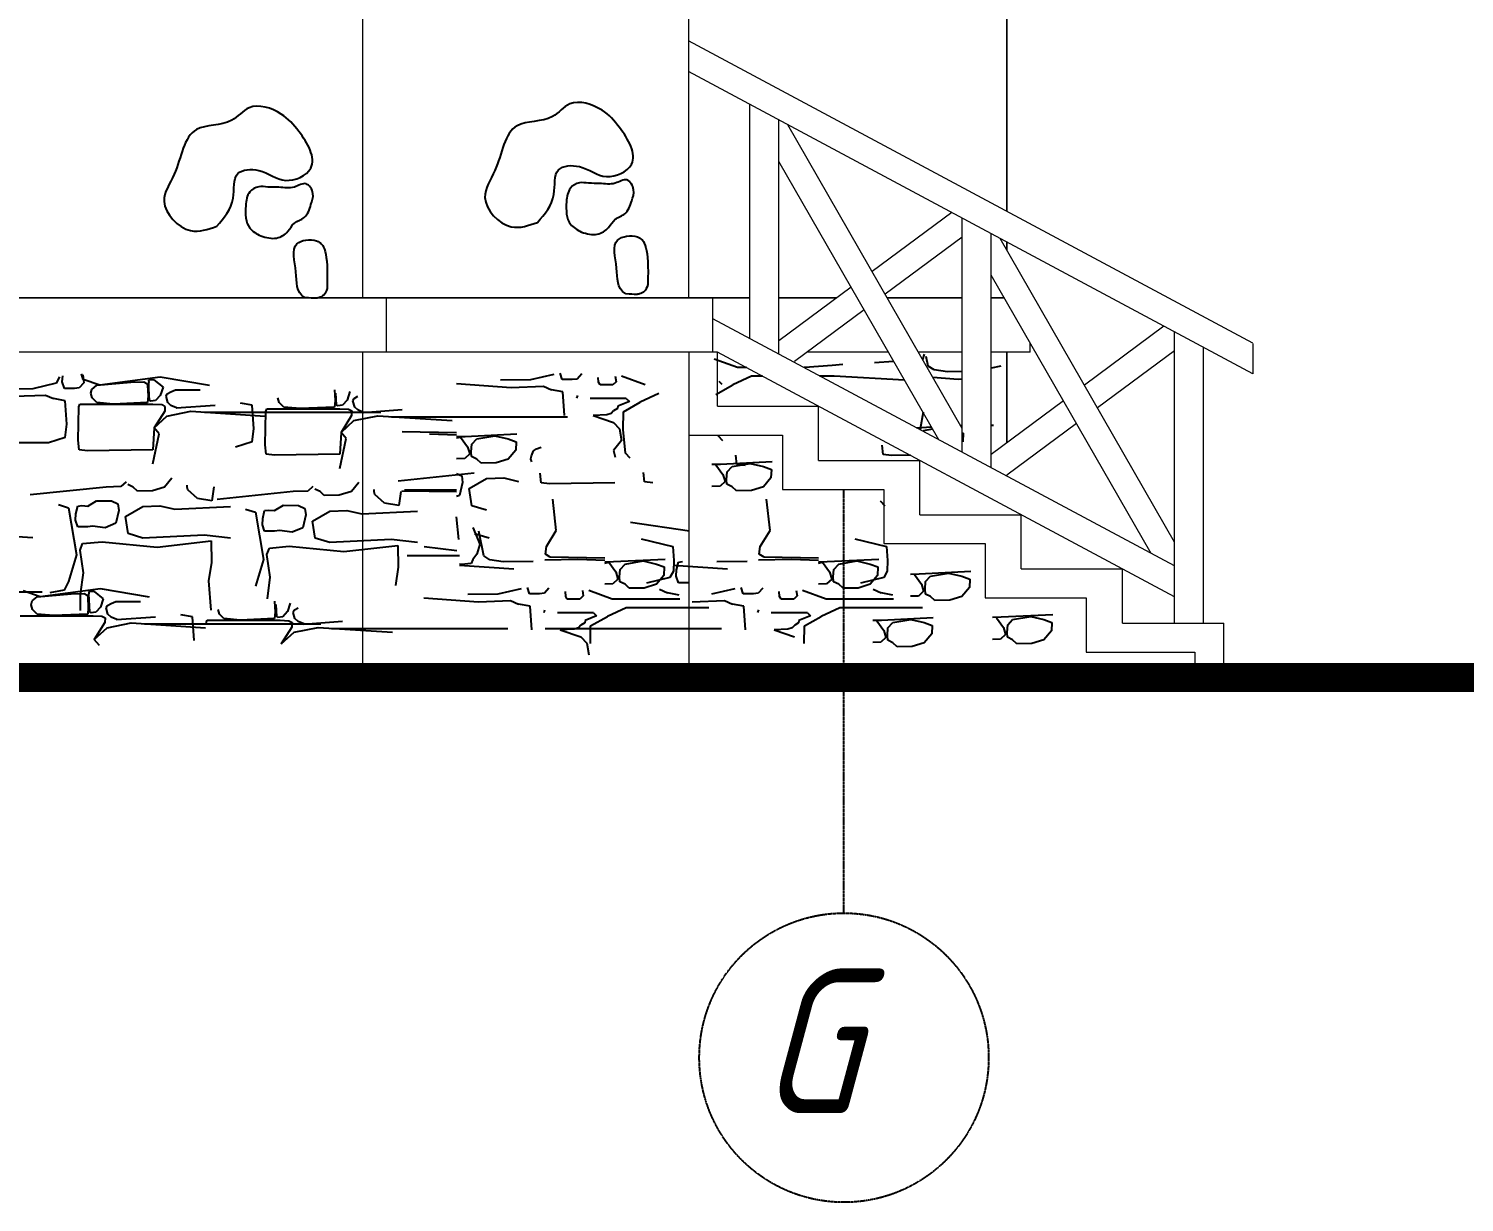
# Model space of a CAD drawing. Header units: millimetres. Extents: x 85048 to 158814, y 1395 to 38919.
# Drawn here: x 129672 to 133641, y 1395 to 4641 of the extents above; entities that cross this region are included whole.
import ezdxf

# ---------------------------------------------------------------- set-up
doc = ezdxf.new("R2010")
doc.units = ezdxf.units.MM
doc.linetypes.add('CENTER2', pattern=[1.125, 0.75, -0.125, 0.125, -0.125])
for name, color, linetype in [('axis', 40, 'CENTER2'), ('hatches', 8, 'Continuous'), ('wall', 5, 'Continuous')]:
    doc.layers.add(name, color=color, linetype=linetype)
doc.styles.add('ESKD', font='eskd.shx', dxfattribs={"oblique": 15})

msp = doc.modelspace()

# ---------------------------------------------------------------- linework, layer by layer
at = {"layer": 'axis'}
msp.add_line((131925.9, 2195.2, -1.5), (131925.9, 3363.9, -1.5), dxfattribs=at)
at = {"layer": 'axis', "color": 3}
msp.add_circle((131925.9, 1795.2, -1.5), 400, dxfattribs=at)
at = {"layer": 'hatches', "color": 252, "ltscale": 50, "true_color": 0x8f9991}
for p, q in [((132147.7, 3741.2, -96.6), (132143.3, 3726.7, -96.6)), ((132158.5, 3708.4, -96.6), (132153.3, 3734.5, -96.6)), ((131631.7, 3703.9, -40.6), (131566.7, 3727.8, -40.6)), ((131656.7, 3703.9, -40.6), (131631.7, 3703.9, -40.6)), ((131818, 3703.9, -40.6), (131815.5, 3703.9, -40.6)), ((131893.7, 3709.8, -40.6), (131818, 3703.9, -40.6)), ((131922.4, 3712.3, -40.6), (131893.7, 3709.8, -40.6)), ((132010.7, 3718.6, -40.6), (132062.9, 3722.1, -40.6)), ((132175.6, 3697.7, -96.6), (132158.5, 3708.4, -96.6)), ((132212.5, 3692.6, -96.6), (132175.6, 3697.7, -96.6)), ((132252.8, 3693, -96.6), (132212.5, 3692.6, -96.6)), ((132360, 3708.4, -96.6), (132332.8, 3702.1, -96.6)), ((129747.5, 3660.6, -140.6), (129683, 3645.5, -140.6)), ((129757, 3678.1, -140.6), (129747.5, 3660.6, -140.6)), ((129764.7, 3664.5, -140.6), (129765.7, 3681.6, -140.6)), ((129770.8, 3646.4, -140.6), (129764.7, 3664.5, -140.6)), ((129824.5, 3662.3, -140.6), (129811.6, 3648.1, -140.6)), ((129821.9, 3671.5, -140.6), (129817.9, 3686.6, -140.6)), ((129821.3, 3683.8, -140.6), (129824.5, 3662.3, -140.6)), ((129868.7, 3655.4, -140.6), (129821.9, 3671.5, -140.6)), ((129846.4, 3643.8, -140.6), (129859.9, 3655.4, -140.6)), ((129859.9, 3655.4, -140.6), (129954.4, 3663.4, -140.6)), ((130035.3, 3677.3, -140.6), (129868.7, 3655.4, -140.6)), ((129954.4, 3663.4, -140.6), (129990.1, 3664.9, -140.6)), ((129990.1, 3664.9, -140.6), (129998.5, 3660, -140.6)), ((129998.5, 3660, -140.6), (130000.1, 3655.4, -140.6)), ((130000.1, 3655.4, -140.6), (130001.8, 3625.2, -140.6)), ((130017.5, 3669.8, -140.6), (130003.1, 3669.7, -140.6)), ((130003.1, 3669.7, -140.6), (130003.6, 3663.3, -140.6)), ((130004.3, 3646.2, -140.6), (130003.6, 3663.3, -140.6)), ((130017.5, 3669.8, -140.6), (130043.1, 3650, -140.6)), ((130171.2, 3654.8, -140.6), (130035.3, 3677.3, -140.6)), ((130854.9, 3659.7, -24.8), (131005.7, 3649, -24.8)), ((131059.3, 3669.9, -24.8), (130976.2, 3669.1, -24.8)), ((131005.7, 3649, -24.8), (131094.9, 3652.5, -24.8)), ((131123.8, 3684.9, -24.8), (131059.3, 3669.9, -24.8)), ((131094.9, 3652.5, -24.8), (131116.9, 3642.7, -24.8)), ((131147.1, 3670.7, -24.8), (131141, 3688.8, -24.8)), ((131174.8, 3670.7, -24.8), (131147.1, 3670.7, -24.8)), ((131188, 3672.4, -24.8), (131174.8, 3670.7, -24.8)), ((131200.8, 3686.6, -24.8), (131188, 3672.4, -24.8)), ((131247.3, 3663.9, -80.8), (131246.4, 3677, -80.8)), ((131251.5, 3656.1, -80.8), (131247.3, 3663.9, -80.8)), ((131286.4, 3656.1, -80.8), (131251.5, 3656.1, -80.8)), ((131295.6, 3664.9, -80.8), (131286.4, 3656.1, -80.8)), ((131293.2, 3680.3, -80.8), (131295.6, 3664.9, -80.8)), ((131375.8, 3656.1, -80.8), (131310.9, 3680, -80.8)), ((131571.8, 3630, 15.4), (131618.2, 3656.6, 15.4)), ((131580, 3666.4, 15.4), (131588.3, 3658.3, 15.4)), ((131670, 3680.3, -40.6), (131618.2, 3656.6, 15.4)), ((131700.8, 3680.3, -40.6), (131670, 3680.3, -40.6)), ((131898.8, 3680.3, -40.6), (131859.6, 3680.3, -40.6)), ((132093.3, 3669.1, -40.6), (131898.8, 3680.3, -40.6)), ((132171.5, 3677.6, -96.6), (132241.9, 3672.5, -96.6)), ((132241.9, 3672.5, -96.6), (132252.8, 3673, -96.6)), ((129683, 3645.5, -140.6), (129599.9, 3644.8, -140.6)), ((129629.3, 3624.7, -140.6), (129718.5, 3628.2, -140.6)), ((129718.5, 3628.2, -140.6), (129740.5, 3618.4, -140.6)), ((129772.6, 3612.3, -140.6), (129740.5, 3618.4, -140.6)), ((129798.5, 3646.4, -140.6), (129770.8, 3646.4, -140.6)), ((129777.1, 3547.2, -140.6), (129772.6, 3612.3, -140.6)), ((129811.6, 3648.1, -140.6), (129798.5, 3646.4, -140.6)), ((129843.6, 3633, -140.6), (129846.4, 3643.8, -140.6)), ((129847.3, 3620, -140.6), (129843.6, 3633, -140.6)), ((129859.9, 3607.4, -140.6), (129847.3, 3620, -140.6)), ((130001.8, 3625.2, -140.6), (130000.1, 3607.4, -140.6)), ((130005.7, 3613.5, -140.6), (130004.3, 3646.2, -140.6)), ((130009.2, 3611, -140.6), (130005.7, 3613.5, -140.6)), ((130022.4, 3612.7, -140.6), (130009.2, 3611, -140.6)), ((130035.2, 3626.9, -140.6), (130022.4, 3612.7, -140.6)), ((130043.1, 3650, -140.6), (130035.2, 3626.9, -140.6)), ((130051.4, 3624.8, -140.6), (130054.5, 3631.5, -140.6)), ((130056.1, 3607.4, -140.6), (130051.4, 3624.8, -140.6)), ((130054.5, 3631.5, -140.6), (130064.7, 3637.1, -140.6)), ((130064.7, 3637.1, -140.6), (130077.5, 3642.5, -140.6)), ((130077.5, 3642.5, -140.6), (130113.3, 3642.8, -140.6)), ((130113.3, 3642.8, -140.6), (130146.1, 3642.6, -140.6)), ((130364.2, 3607.5, -28.6), (130360.5, 3620.5, -28.6)), ((130517, 3642.9, -28.6), (130518.7, 3612.6, -28.6)), ((130518.7, 3612.6, -28.6), (130517, 3594.9, -28.6)), ((130522.6, 3601, -28.6), (130521.2, 3633.7, -28.6)), ((130552.1, 3614.4, -28.6), (130539.3, 3600.2, -28.6)), ((130560, 3637.5, -28.6), (130552.1, 3614.4, -28.6)), ((130568.3, 3612.2, -28.6), (130571.4, 3619, -28.6)), ((130573, 3594.9, -28.6), (130568.3, 3612.2, -28.6)), ((130571.4, 3619, -28.6), (130581.6, 3624.6, -28.6)), ((131148.9, 3636.6, -24.8), (131116.9, 3642.7, -24.8)), ((131153.4, 3571.5, -24.8), (131148.9, 3636.6, -24.8)), ((131187.2, 3619.8, -24.8), (131189.7, 3627.1, -24.8)), ((131324.1, 3618.5, -24.8), (131224.2, 3618.5, -24.8)), ((131324.1, 3618.5, -24.8), (131332.5, 3610.5, -24.8)), ((131414.1, 3632.5, -80.8), (131362.3, 3608.7, -24.8)), ((129808.6, 3502.9, -140.6), (129810.8, 3595.5, -140.6)), ((129810.8, 3595.5, -140.6), (129813.3, 3602.8, -140.6)), ((129813.3, 3602.8, -140.6), (130015.1, 3602.8, -140.6)), ((129905, 3603.2, -140.6), (129859.9, 3607.4, -140.6)), ((130000.1, 3607.4, -140.6), (129905, 3603.2, -140.6)), ((130015.1, 3602.8, -140.6), (130039.4, 3601.6, -140.6)), ((130047.7, 3584, -140.6), (130018.4, 3537.5, -140.6)), ((130039.4, 3601.6, -140.6), (130048.4, 3596.8, -140.6)), ((130048.4, 3596.8, -140.6), (130047.7, 3584, -140.6)), ((130053.8, 3569.9, -140.6), (130120.4, 3583.2, -140.6)), ((130064.7, 3599.3, -140.6), (130056.1, 3607.4, -140.6)), ((130080.4, 3592.8, -140.6), (130064.7, 3599.3, -140.6)), ((130187.5, 3599.3, -140.6), (130079.9, 3591.4, -140.6)), ((130079.9, 3591.4, -140.6), (130080.4, 3592.8, -140.6)), ((130120.4, 3583.2, -140.6), (130326, 3569.9, -140.6)), ((130644.9, 3579.5, 82.2), (130157.5, 3579.5, 82.2)), ((130289.5, 3599.8, -28.6), (130257.4, 3605.9, -28.6)), ((130294, 3534.7, -28.6), (130289.5, 3599.8, -28.6)), ((130325.5, 3490.4, -28.6), (130327.7, 3583, -28.6)), ((130327.7, 3583, -28.6), (130330.2, 3590.3, -28.6)), ((130330.2, 3590.3, -28.6), (130532, 3590.3, -28.6)), ((130376.8, 3594.9, -28.6), (130364.2, 3607.5, -28.6)), ((130421.9, 3590.7, -28.6), (130376.8, 3594.9, -28.6)), ((130517, 3594.9, -28.6), (130421.9, 3590.7, -28.6)), ((130526.1, 3598.5, -28.6), (130522.6, 3601, -28.6)), ((130539.3, 3600.2, -28.6), (130526.1, 3598.5, -28.6)), ((130532, 3590.3, -28.6), (130556.3, 3589.1, -28.6)), ((130556.3, 3589.1, -28.6), (130565.3, 3584.3, -28.6)), ((130565.3, 3584.3, -28.6), (130564.6, 3571.5, -28.6)), ((130581.6, 3586.8, -28.6), (130573, 3594.9, -28.6)), ((130597.3, 3580.3, -28.6), (130581.6, 3586.8, -28.6)), ((130704.4, 3586.8, -28.6), (130596.8, 3578.9, -28.6)), ((130596.8, 3578.9, -28.6), (130597.3, 3580.3, -28.6)), ((131270.6, 3573.3, -24.8), (131232, 3571.4, -24.8)), ((131282, 3576.8, -24.8), (131270.6, 3573.3, -24.8)), ((131289.1, 3584.5, -24.8), (131282, 3576.8, -24.8)), ((131300.1, 3590.6, -24.8), (131289.1, 3584.5, -24.8)), ((131301, 3597.1, -24.8), (131300.1, 3590.6, -24.8)), ((131332.5, 3610.5, -24.8), (131301, 3597.1, -24.8)), ((131315.7, 3533.3, -24.8), (131315.9, 3582.1, -24.8)), ((131315.9, 3582.1, -24.8), (131362.3, 3608.7, -24.8)), ((132144.4, 3580.5, 15.4), (132137, 3535, 15.4)), ((129772.6, 3510.8, -140.6), (129777.1, 3547.2, -140.6)), ((130018.4, 3537.5, -140.6), (130015.1, 3476.9, -140.6)), ((130018.4, 3537.5, -140.6), (130053.8, 3569.9, -140.6)), ((130032.3, 3520.4, -140.6), (130018.4, 3537.5, -140.6)), ((130289.5, 3498.3, -28.6), (130294, 3534.7, -28.6)), ((130564.6, 3571.5, -28.6), (130535.3, 3525, -28.6)), ((130535.3, 3525, -28.6), (130570.7, 3557.4, -28.6)), ((130570.7, 3557.4, -28.6), (130637.3, 3570.7, -28.6)), ((130637.3, 3570.7, -28.6), (130842.9, 3557.4, -28.6)), ((131161.8, 3567, 194.2), (130674.4, 3567, 194.2)), ((131232, 3571.4, -24.8), (131288.6, 3552.5, -24.8)), ((131288.6, 3552.5, -24.8), (131305.7, 3534.7, -24.8)), ((131305.7, 3534.7, -24.8), (131311.1, 3502.5, -24.8)), ((131322.2, 3467.4, -24.8), (131315.7, 3533.3, -24.8)), ((132168, 3539, -96.6), (132127.3, 3536.9, -96.6)), ((132137, 3535, 15.4), (132136.3, 3532.1, 15.4)), ((132146.9, 3530.5, -96.6), (132170.5, 3534.6, -96.6)), ((132252.8, 3543.1, -96.6), (132248.7, 3542.9, -96.6)), ((132339.5, 3544.2, -96.6), (132332.8, 3544.1, -96.6)), ((129726.9, 3496.3, -140.6), (129645.2, 3495.5, -140.6)), ((129772.6, 3510.8, -140.6), (129726.9, 3496.3, -140.6)), ((129811.4, 3476.9, -140.6), (129808.6, 3502.9, -140.6)), ((130015.2, 3437.7, -140.6), (130032.3, 3520.4, -140.6)), ((130289.5, 3498.3, -28.6), (130243.8, 3483.8, -28.6)), ((130535.3, 3525, -28.6), (130532, 3464.4, -28.6)), ((130532.1, 3425.2, -28.6), (130549.2, 3507.9, -28.6)), ((130549.2, 3507.9, -28.6), (130535.3, 3525, -28.6)), ((130854.9, 3523.4, -24.8), (130704.1, 3526.2, -24.8)), ((130854.9, 3517, -24.8), (130780.1, 3519.9, -24.8)), ((130878.9, 3512.8, -24.8), (130854.9, 3512.1, -24.8)), ((130854.9, 3509.6, -24.8), (130866, 3511.8, -24.8)), ((130866, 3511.8, -24.8), (130885.3, 3485.1, -24.8)), ((131021.5, 3519.8, -24.8), (130878.9, 3512.8, -24.8)), ((130897, 3492.1, -24.8), (130910.7, 3507, -24.8)), ((130910.7, 3507, -24.8), (130960.6, 3515.5, -24.8)), ((130960.6, 3515.5, -24.8), (130997.3, 3507, -24.8)), ((130997.3, 3507, -24.8), (131019.2, 3499, -24.8)), ((131019.2, 3499, -24.8), (131018.2, 3475.5, -24.8)), ((131311.1, 3502.5, -24.8), (131288.6, 3474.5, -24.8)), ((131590.8, 3501.3, 15.4), (131578.1, 3515.3, 15.4)), ((132144.4, 3527.8, -96.6), (132146.9, 3530.5, -96.6)), ((132252.8, 3523.5, -96.6), (132255.4, 3522.5, -96.6)), ((132255.4, 3522.5, -96.6), (132254.4, 3499.1, -96.6)), ((129834.2, 3474.1, -140.6), (129811.4, 3476.9, -140.6)), ((130015.1, 3476.9, -140.6), (129834.2, 3474.1, -140.6)), ((130328.3, 3464.4, -28.6), (130325.5, 3490.4, -28.6)), ((130351.1, 3461.6, -28.6), (130328.3, 3464.4, -28.6)), ((130532, 3464.4, -28.6), (130351.1, 3461.6, -28.6)), ((130891.2, 3465.4, -24.8), (130877.3, 3452.3, -24.8)), ((130885.3, 3485.1, -24.8), (130891.2, 3465.4, -24.8)), ((130895.5, 3471.1, -24.8), (130897, 3492.1, -24.8)), ((130896.4, 3457.8, -24.8), (130895.5, 3471.1, -24.8)), ((130910.7, 3451, -24.8), (130896.4, 3457.8, -24.8)), ((131018.2, 3475.5, -24.8), (130997.3, 3451, -24.8)), ((131060.1, 3450.6, -24.8), (131060.8, 3456.5, -24.8)), ((131060.8, 3456.5, -24.8), (131062.1, 3460.3, -24.8)), ((131062.1, 3460.3, -24.8), (131067.7, 3473.7, -24.8)), ((131067.7, 3473.7, -24.8), (131075.5, 3479.5, -24.8)), ((131075.5, 3479.5, -24.8), (131088.7, 3484, -24.8)), ((131288.6, 3474.5, -24.8), (131293, 3456, -24.8)), ((131334.9, 3453.5, -24.8), (131322.2, 3467.4, -24.8)), ((131630.1, 3436.2, 15.4), (131627.3, 3462.2, 15.4)), ((132034, 3463.4, 15.4), (132031.2, 3489.4, 15.4)), ((132056.9, 3460.6, 15.4), (132034, 3463.4, 15.4)), ((132109.4, 3461.4, 15.4), (132056.9, 3460.6, 15.4)), ((130877.3, 3452.3, -24.8), (130854.9, 3451.6, -24.8)), ((130922.6, 3439.6, -24.8), (130910.7, 3451, -24.8)), ((130964.1, 3440.6, -24.8), (130922.6, 3439.6, -24.8)), ((130997.3, 3451, -24.8), (130964.1, 3440.6, -24.8)), ((131062.4, 3443.3, -24.8), (131060.1, 3450.6, -24.8)), ((131374.2, 3388.3, -24.8), (131371.5, 3414.3, -24.8)), ((131584.8, 3436.3, 15.4), (131560.8, 3435.6, 15.4)), ((131571.9, 3435.4, 15.4), (131591.2, 3408.6, 15.4)), ((131727.4, 3443.4, 15.4), (131584.8, 3436.3, 15.4)), ((131601.4, 3394.6, 15.4), (131602.9, 3415.7, 15.4)), ((131602.9, 3415.7, 15.4), (131616.6, 3430.5, 15.4)), ((131616.6, 3430.5, 15.4), (131666.5, 3439.1, 15.4)), ((131653, 3433.4, 15.4), (131630.1, 3436.2, 15.4)), ((131666.5, 3439.1, 15.4), (131703.2, 3430.5, 15.4)), ((131703.2, 3430.5, 15.4), (131725.1, 3422.5, 15.4)), ((131725.1, 3422.5, 15.4), (131724.1, 3399.1, 15.4)), ((129926.9, 3375.1, -140.6), (129885.8, 3373.7, -140.6)), ((129940.8, 3388.1, -140.6), (129926.9, 3375.1, -140.6)), ((129960.3, 3373.7, -140.6), (129946, 3380.5, -140.6)), ((130067.8, 3398.3, -140.6), (130046.9, 3373.7, -140.6)), ((130109.7, 3373.3, -140.6), (130110.3, 3379.2, -140.6)), ((130183.8, 3374.3, -140.6), (130178.1, 3335.2, -140.6)), ((130457.7, 3375.6, -28.6), (130443.8, 3362.6, -28.6)), ((130584.7, 3385.8, -28.6), (130563.8, 3361.2, -28.6)), ((130903.2, 3412.3, -28.6), (130693.2, 3390.3, -28.6)), ((130854.9, 3411, -24.8), (130869, 3404.5, -24.8)), ((130871.3, 3386.2, -24.8), (130863.2, 3350.5, -24.8)), ((130869, 3404.5, -24.8), (130871.3, 3386.2, -24.8)), ((130890, 3369.3, -24.8), (130937.6, 3397, -24.8)), ((130937.6, 3397, -24.8), (130985.1, 3398.8, -24.8)), ((130985.1, 3398.8, -24.8), (131025.9, 3389.4, -24.8)), ((131088.7, 3385.7, -24.8), (131085.9, 3411.7, -24.8)), ((131111.6, 3382.9, -24.8), (131088.7, 3385.7, -24.8)), ((131292.4, 3385.7, -24.8), (131111.6, 3382.9, -24.8)), ((131397.1, 3385.6, -24.8), (131374.2, 3388.3, -24.8)), ((131583.2, 3375.9, 15.4), (131560.8, 3375.1, 15.4)), ((131597.1, 3388.9, 15.4), (131583.2, 3375.9, 15.4)), ((131591.2, 3408.6, 15.4), (131597.1, 3388.9, 15.4)), ((131602.3, 3381.3, 15.4), (131601.4, 3394.6, 15.4)), ((131616.6, 3374.5, 15.4), (131602.3, 3381.3, 15.4)), ((131628.5, 3363.2, 15.4), (131616.6, 3374.5, 15.4)), ((131703.2, 3374.5, 15.4), (131670, 3364.2, 15.4)), ((131724.1, 3399.1, 15.4), (131703.2, 3374.5, 15.4)), ((129885.8, 3373.7, -140.6), (129675.8, 3351.7, -140.6)), ((129834.9, 3321.2, -140.6), (129858.9, 3335.9, -140.6)), ((129858.9, 3335.9, -140.6), (129901.1, 3335.3, -140.6)), ((129901.1, 3335.3, -140.6), (129918.6, 3327.2, -140.6)), ((129972.2, 3362.4, -140.6), (129960.3, 3373.7, -140.6)), ((130013.7, 3363.4, -140.6), (129972.2, 3362.4, -140.6)), ((130046.9, 3373.7, -140.6), (130013.7, 3363.4, -140.6)), ((130112, 3366, -140.6), (130109.7, 3373.3, -140.6)), ((130138.8, 3341.7, -140.6), (130112, 3366, -140.6)), ((130178.4, 3335.2, -140.6), (130138.8, 3341.7, -140.6)), ((130402.7, 3361.2, -28.6), (130192.7, 3339.2, -28.6)), ((130443.8, 3362.6, -28.6), (130402.7, 3361.2, -28.6)), ((130477.2, 3361.2, -28.6), (130462.9, 3368, -28.6)), ((130489.1, 3349.9, -28.6), (130477.2, 3361.2, -28.6)), ((130530.6, 3350.9, -28.6), (130489.1, 3349.9, -28.6)), ((130563.8, 3361.2, -28.6), (130530.6, 3350.9, -28.6)), ((130626.6, 3360.8, -28.6), (130627.2, 3366.7, -28.6)), ((130628.9, 3353.5, -28.6), (130626.6, 3360.8, -28.6)), ((130655.7, 3329.2, -28.6), (130628.9, 3353.5, -28.6)), ((130700.7, 3361.8, -28.6), (130695, 3322.7, -28.6)), ((130703.1, 3363.1, -24.8), (130854.9, 3361.3, -24.8)), ((130854.9, 3364.6, -24.8), (130711, 3364.6, -24.8)), ((130863.2, 3350.5, -24.8), (130854.9, 3347.1, -24.8)), ((130897, 3322.1, -24.8), (130890, 3369.3, -24.8)), ((131130.5, 3253.3, -24.8), (131120.8, 3340.1, -24.8)), ((131670, 3364.2, 15.4), (131628.5, 3363.2, 15.4)), ((131721.4, 3253.3, -24.8), (131711.7, 3340.1, -24.8)), ((132039.4, 3320.7, -40.6), (132026.7, 3334.7, -40.6)), ((129754.4, 3325.3, -140.6), (129781.8, 3316.5, -140.6)), ((129781.8, 3316.5, -140.6), (129804.2, 3186.2, -140.6)), ((129801.1, 3282.1, -140.6), (129802.2, 3299.2, -140.6)), ((129802.2, 3299.2, -140.6), (129807.2, 3321.2, -140.6)), ((129807.2, 3321.2, -140.6), (129818.8, 3322.6, -140.6)), ((129818.8, 3322.6, -140.6), (129834.9, 3321.2, -140.6)), ((129920.9, 3309, -140.6), (129912.8, 3273.3, -140.6)), ((129918.6, 3327.2, -140.6), (129920.9, 3309, -140.6)), ((129939.5, 3292, -140.6), (129987.2, 3319.7, -140.6)), ((129987.2, 3319.7, -140.6), (130034.7, 3321.5, -140.6)), ((130034.7, 3321.5, -140.6), (130075.5, 3312.1, -140.6)), ((130075.5, 3312.1, -140.6), (130229.9, 3319.7, -140.6)), ((130271.3, 3312.8, -28.6), (130298.7, 3304, -28.6)), ((130298.7, 3304, -28.6), (130321.1, 3173.7, -28.6)), ((130319.1, 3286.7, -28.6), (130324.1, 3308.7, -28.6)), ((130324.1, 3308.7, -28.6), (130335.7, 3310.1, -28.6)), ((130335.7, 3310.1, -28.6), (130351.8, 3308.7, -28.6)), ((130351.8, 3308.7, -28.6), (130375.8, 3323.4, -28.6)), ((130375.8, 3323.4, -28.6), (130418, 3322.8, -28.6)), ((130418, 3322.8, -28.6), (130435.5, 3314.7, -28.6)), ((130437.8, 3296.5, -28.6), (130429.7, 3260.7, -28.6)), ((130435.5, 3314.7, -28.6), (130437.8, 3296.5, -28.6)), ((130456.4, 3279.5, -28.6), (130504.1, 3307.2, -28.6)), ((130504.1, 3307.2, -28.6), (130551.6, 3309, -28.6)), ((130551.6, 3309, -28.6), (130592.4, 3299.6, -28.6)), ((130592.4, 3299.6, -28.6), (130746.8, 3307.2, -28.6)), ((130695.3, 3322.7, -28.6), (130655.7, 3329.2, -28.6)), ((130937.6, 3310, -24.8), (130897, 3322.1, -24.8)), ((129807.2, 3264, -140.6), (129801.1, 3282.1, -140.6)), ((129834.9, 3264, -140.6), (129807.2, 3264, -140.6)), ((129848, 3265.7, -140.6), (129834.9, 3264, -140.6)), ((129883.1, 3261, -140.6), (129848, 3265.7, -140.6)), ((129912.8, 3273.3, -140.6), (129883.1, 3261, -140.6)), ((129946.6, 3244.8, -140.6), (129939.5, 3292, -140.6)), ((130318, 3269.5, -28.6), (130319.1, 3286.7, -28.6)), ((130324.1, 3251.5, -28.6), (130318, 3269.5, -28.6)), ((130429.7, 3260.7, -28.6), (130400, 3248.5, -28.6)), ((130463.5, 3232.3, -28.6), (130456.4, 3279.5, -28.6)), ((130853.8, 3291.1, -24.8), (130860.5, 3228.2, -24.8)), ((130899.7, 3261.5, -24.8), (130919, 3215.7, -24.8)), ((131498.7, 3251.5, -80.8), (131335.6, 3275.3, -80.8)), ((129683.6, 3233.4, -196.6), (129477.1, 3245.4, -196.6)), ((129813.6, 3199.2, -140.6), (129820.3, 3217.2, -140.6)), ((129820.3, 3217.2, -140.6), (129875.3, 3222.5, -140.6)), ((129875.3, 3222.5, -140.6), (130026.6, 3207.7, -140.6)), ((129987.2, 3232.7, -140.6), (129946.6, 3244.8, -140.6)), ((130157.3, 3240.9, -140.6), (129987.2, 3232.7, -140.6)), ((130026.6, 3207.7, -140.6), (130175.9, 3224.9, -140.6)), ((130229.9, 3232.7, -140.6), (130157.3, 3240.9, -140.6)), ((130175.9, 3224.9, -140.6), (130176.7, 3165, -140.6)), ((130351.8, 3251.5, -28.6), (130324.1, 3251.5, -28.6)), ((130364.9, 3253.2, -28.6), (130351.8, 3251.5, -28.6)), ((130400, 3248.5, -28.6), (130364.9, 3253.2, -28.6)), ((130504.1, 3220.2, -28.6), (130463.5, 3232.3, -28.6)), ((130674.2, 3228.4, -28.6), (130504.1, 3220.2, -28.6)), ((130746.8, 3220.2, -28.6), (130674.2, 3228.4, -28.6)), ((130945.1, 3232.6, -24.8), (130904.5, 3244.7, -24.8)), ((130919, 3215.7, -24.8), (130910.4, 3187.6, -24.8)), ((130929.7, 3183, -24.8), (130916, 3251.8, -24.8)), ((131103.1, 3209.5, -24.8), (131130.5, 3253.3, -24.8)), ((131365, 3230.3, -136.8), (131452.9, 3209.4, -136.8)), ((131694.1, 3209.5, -24.8), (131721.4, 3253.3, -24.8)), ((131956, 3230.3, -136.8), (132043.8, 3209.4, -136.8)), ((129804.2, 3186.2, -140.6), (129781.8, 3112.1, -140.6)), ((129822.9, 3136.7, -140.6), (129813.6, 3199.2, -140.6)), ((130330.5, 3186.7, -28.6), (130337.2, 3204.7, -28.6)), ((130339.8, 3124.2, -28.6), (130330.5, 3186.7, -28.6)), ((130337.2, 3204.7, -28.6), (130392.2, 3210, -28.6)), ((130392.2, 3210, -28.6), (130543.5, 3195.2, -28.6)), ((130543.5, 3195.2, -28.6), (130692.8, 3212.4, -28.6)), ((130692.8, 3212.4, -28.6), (130693.6, 3152.5, -28.6)), ((130718.5, 3184.4, -24.8), (130862.4, 3184.4, -24.8)), ((130855.1, 3197, -24.8), (130765.5, 3208.6, -24.8)), ((130910.4, 3187.6, -24.8), (130899.7, 3173.7, -24.8)), ((130946.9, 3172.2, -24.8), (130929.7, 3183, -24.8)), ((131100.6, 3188.2, -24.8), (131103.1, 3209.5, -24.8)), ((131113.9, 3180, -24.8), (131100.6, 3188.2, -24.8)), ((131264.7, 3177.2, -24.8), (131113.9, 3180, -24.8)), ((131452.9, 3209.4, -136.8), (131455.6, 3170.3, -136.8)), ((131691.6, 3188.2, -24.8), (131694.1, 3209.5, -24.8)), ((131704.9, 3180, -24.8), (131691.6, 3188.2, -24.8)), ((131855.6, 3177.2, -24.8), (131704.9, 3180, -24.8)), ((132043.8, 3209.4, -136.8), (132046.5, 3170.3, -136.8)), ((129815.3, 3077.1, -140.6), (129822.9, 3136.7, -140.6)), ((130176.7, 3165, -140.6), (130169.1, 3113.9, -140.6)), ((130321.1, 3173.7, -28.6), (130298.7, 3099.6, -28.6)), ((130693.6, 3152.5, -28.6), (130686, 3101.3, -28.6)), ((130868.4, 3159.5, -24.8), (130862.4, 3159.9, -24.8)), ((130862.4, 3157.8, -24.8), (131013.2, 3147.1, -24.8)), ((130895.2, 3162.5, -24.8), (130868.4, 3159.5, -24.8)), ((130899.7, 3173.7, -24.8), (130895.2, 3162.5, -24.8)), ((130983.7, 3167.2, -24.8), (130946.9, 3172.2, -24.8)), ((131066.8, 3167.9, -24.8), (130983.7, 3167.2, -24.8)), ((131189.9, 3173.7, -24.8), (131098.7, 3171.2, -24.8)), ((131264.7, 3170.8, -24.8), (131189.9, 3173.7, -24.8)), ((131288.7, 3166.6, -24.8), (131264.7, 3165.9, -24.8)), ((131264.7, 3163.4, -24.8), (131275.8, 3165.6, -24.8)), ((131275.8, 3165.6, -24.8), (131295.1, 3138.9, -24.8)), ((131431.3, 3173.6, -24.8), (131288.7, 3166.6, -24.8)), ((131295.1, 3138.9, -24.8), (131301, 3119.2, -24.8)), ((131305.2, 3124.9, -24.8), (131306.8, 3145.9, -24.8)), ((131306.8, 3145.9, -24.8), (131320.5, 3160.8, -24.8)), ((131320.5, 3160.8, -24.8), (131370.4, 3169.3, -24.8)), ((131370.4, 3169.3, -24.8), (131407.1, 3160.8, -24.8)), ((131407.1, 3160.8, -24.8), (131428.9, 3152.8, -24.8)), ((131428.9, 3152.8, -24.8), (131428, 3129.3, -24.8)), ((131454.2, 3140.8, -136.8), (131444.7, 3123.2, -136.8)), ((131453.3, 3157.8, -24.8), (131604.1, 3147.1, -24.8)), ((131455.6, 3170.3, -136.8), (131454.2, 3140.8, -136.8)), ((131461.9, 3127.1, -136.8), (131463, 3144.3, -136.8)), ((131463, 3144.3, -136.8), (131468, 3166.2, -136.8)), ((131468, 3166.2, -136.8), (131479.6, 3167.6, -136.8)), ((131657.8, 3167.9, -24.8), (131574.7, 3167.2, -24.8)), ((131780.8, 3173.7, -24.8), (131689.6, 3171.2, -24.8)), ((131855.6, 3170.8, -24.8), (131780.8, 3173.7, -24.8)), ((131879.6, 3166.6, -24.8), (131855.6, 3165.9, -24.8)), ((131855.6, 3163.4, -24.8), (131866.7, 3165.6, -24.8)), ((131866.7, 3165.6, -24.8), (131886, 3138.9, -24.8)), ((132022.2, 3173.6, -24.8), (131879.6, 3166.6, -24.8)), ((131886, 3138.9, -24.8), (131891.9, 3119.2, -24.8)), ((131896.2, 3124.9, -24.8), (131897.8, 3145.9, -24.8)), ((131897.8, 3145.9, -24.8), (131911.4, 3160.8, -24.8)), ((131911.4, 3160.8, -24.8), (131961.4, 3169.3, -24.8)), ((131961.4, 3169.3, -24.8), (131998, 3160.8, -24.8)), ((131998, 3160.8, -24.8), (132019.9, 3152.8, -24.8)), ((132019.9, 3152.8, -24.8), (132018.9, 3129.3, -24.8)), ((132045.2, 3140.8, -136.8), (132035.7, 3123.2, -136.8)), ((132046.5, 3170.3, -136.8), (132045.2, 3140.8, -136.8)), ((132276.2, 3139.7, 0.7), (132133.5, 3132.7, 0.7)), ((129781.8, 3112.1, -140.6), (129769.7, 3088, -140.6)), ((130169.1, 3113.9, -140.6), (130175.4, 3033.5, -140.6)), ((130332.2, 3064.6, -28.6), (130339.8, 3124.2, -28.6)), ((131056.6, 3078, -24.8), (131050.5, 3096.1, -24.8)), ((131287.1, 3106.1, -24.8), (131264.7, 3105.4, -24.8)), ((131301, 3119.2, -24.8), (131287.1, 3106.1, -24.8)), ((131306.2, 3111.6, -24.8), (131305.2, 3124.9, -24.8)), ((131320.5, 3104.8, -24.8), (131306.2, 3111.6, -24.8)), ((131332.4, 3093.5, -24.8), (131320.5, 3104.8, -24.8)), ((131407.1, 3104.8, -24.8), (131373.9, 3094.4, -24.8)), ((131444.7, 3123.2, -136.8), (131380.3, 3108.2, -136.8)), ((131428, 3129.3, -24.8), (131407.1, 3104.8, -24.8)), ((131468, 3109, -136.8), (131461.9, 3127.1, -136.8)), ((131495.8, 3109, -136.8), (131468, 3109, -136.8)), ((131647.6, 3078, -24.8), (131641.4, 3096.1, -24.8)), ((131878, 3106.1, -24.8), (131855.6, 3105.4, -24.8)), ((131891.9, 3119.2, -24.8), (131878, 3106.1, -24.8)), ((131897.2, 3111.6, -24.8), (131896.2, 3124.9, -24.8)), ((131911.4, 3104.8, -24.8), (131897.2, 3111.6, -24.8)), ((131923.3, 3093.5, -24.8), (131911.4, 3104.8, -24.8)), ((131998, 3104.8, -24.8), (131964.9, 3094.4, -24.8)), ((132035.7, 3123.2, -136.8), (131971.2, 3108.2, -136.8)), ((132018.9, 3129.3, -24.8), (131998, 3104.8, -24.8)), ((132133.5, 3132.7, 0.7), (132109.6, 3132, 0.7)), ((132120.7, 3131.7, 0.7), (132140, 3105, 0.7)), ((132140, 3105, 0.7), (132145.8, 3085.3, 0.7)), ((132150.1, 3090.9, 0.7), (132151.7, 3112, 0.7)), ((132151.7, 3112, 0.7), (132165.3, 3126.9, 0.7)), ((132165.3, 3126.9, 0.7), (132215.3, 3135.4, 0.7)), ((132215.3, 3135.4, 0.7), (132252, 3126.9, 0.7)), ((132252, 3126.9, 0.7), (132273.8, 3118.8, 0.7)), ((132273.8, 3118.8, 0.7), (132272.8, 3095.4, 0.7)), ((129608.8, 3083.9, -140.6), (129708.7, 3083.9, -140.6)), ((129703.5, 3070.1, -136.8), (129656.7, 3086.3, -136.8)), ((129678.4, 3047.7, -136.8), (129681.2, 3058.5, -136.8)), ((129681.2, 3058.5, -136.8), (129694.7, 3070.1, -136.8)), ((129694.7, 3070.1, -136.8), (129789.2, 3078.1, -136.8)), ((129870.1, 3092, -136.8), (129703.5, 3070.1, -136.8)), ((129769.7, 3088, -140.6), (129730.2, 3081.5, -140.6)), ((129789.2, 3078.1, -136.8), (129824.9, 3079.6, -136.8)), ((129814.9, 3031.9, -140.6), (129815.3, 3077.1, -140.6)), ((129824.9, 3079.6, -136.8), (129833.4, 3074.7, -136.8)), ((129833.4, 3074.7, -136.8), (129834.9, 3070.1, -136.8)), ((129834.9, 3070.1, -136.8), (129836.6, 3039.9, -136.8)), ((129852.3, 3084.5, -136.8), (129837.9, 3084.4, -136.8)), ((129837.9, 3084.4, -136.8), (129838.4, 3078, -136.8)), ((129839.1, 3060.9, -136.8), (129838.4, 3078, -136.8)), ((129840.6, 3028.2, -136.8), (129839.1, 3060.9, -136.8)), ((129852.3, 3084.5, -136.8), (129877.9, 3064.7, -136.8)), ((130006.1, 3069.5, -136.8), (129870.1, 3092, -136.8)), ((129877.9, 3064.7, -136.8), (129870.1, 3041.6, -136.8)), ((129899.6, 3051.9, -136.8), (129912.3, 3057.2, -136.8)), ((129912.3, 3057.2, -136.8), (129948.1, 3057.5, -136.8)), ((129948.1, 3057.5, -136.8), (129980.9, 3057.3, -136.8)), ((130351.8, 3057.6, -24.8), (130353.5, 3027.4, -24.8)), ((130764.4, 3067.1, -24.8), (130915.2, 3056.3, -24.8)), ((130968.8, 3077.2, -24.8), (130885.7, 3076.4, -24.8)), ((130915.2, 3056.3, -24.8), (131004.3, 3059.8, -24.8)), ((131033.3, 3092.2, -24.8), (130968.8, 3077.2, -24.8)), ((131004.3, 3059.8, -24.8), (131026.4, 3050, -24.8)), ((131084.3, 3078, -24.8), (131056.6, 3078, -24.8)), ((131097.5, 3079.7, -24.8), (131084.3, 3078, -24.8)), ((131110.3, 3093.9, -24.8), (131097.5, 3079.7, -24.8)), ((131156.8, 3071.2, -80.8), (131155.9, 3084.3, -80.8)), ((131160.9, 3063.4, -80.8), (131156.8, 3071.2, -80.8)), ((131195.9, 3063.4, -80.8), (131160.9, 3063.4, -80.8)), ((131205.1, 3072.3, -80.8), (131195.9, 3063.4, -80.8)), ((131202.7, 3087.6, -80.8), (131205.1, 3072.3, -80.8)), ((131285.3, 3063.4, -80.8), (131220.3, 3087.3, -80.8)), ((131471.6, 3063.4, -80.8), (131285.3, 3063.4, -80.8)), ((131373.9, 3094.4, -24.8), (131332.4, 3093.5, -24.8)), ((131415.8, 3090.8, -136.8), (131437.8, 3081.1, -136.8)), ((131469.8, 3074.9, -136.8), (131437.8, 3081.1, -136.8)), ((131506.1, 3056.3, -24.8), (131595.3, 3059.8, -24.8)), ((131624.2, 3092.2, -24.8), (131559.8, 3077.2, -24.8)), ((131595.3, 3059.8, -24.8), (131617.3, 3050, -24.8)), ((131675.3, 3078, -24.8), (131647.6, 3078, -24.8)), ((131688.4, 3079.7, -24.8), (131675.3, 3078, -24.8)), ((131701.3, 3093.9, -24.8), (131688.4, 3079.7, -24.8)), ((131747.7, 3071.2, -80.8), (131746.9, 3084.3, -80.8)), ((131751.9, 3063.4, -80.8), (131747.7, 3071.2, -80.8)), ((131786.8, 3063.4, -80.8), (131751.9, 3063.4, -80.8)), ((131796.1, 3072.3, -80.8), (131786.8, 3063.4, -80.8)), ((131793.6, 3087.6, -80.8), (131796.1, 3072.3, -80.8)), ((131876.3, 3063.4, -80.8), (131811.3, 3087.3, -80.8)), ((132062.6, 3063.4, -80.8), (131876.3, 3063.4, -80.8)), ((131964.9, 3094.4, -24.8), (131923.3, 3093.5, -24.8)), ((132006.7, 3090.8, -136.8), (132028.7, 3081.1, -136.8)), ((132060.8, 3074.9, -136.8), (132028.7, 3081.1, -136.8)), ((132132, 3072.2, 0.7), (132109.6, 3071.5, 0.7)), ((132145.8, 3085.3, 0.7), (132132, 3072.2, 0.7)), ((132151.1, 3077.7, 0.7), (132150.1, 3090.9, 0.7)), ((132165.3, 3070.9, 0.7), (132151.1, 3077.7, 0.7)), ((132177.2, 3059.5, 0.7), (132165.3, 3070.9, 0.7)), ((132218.8, 3060.5, 0.7), (132177.2, 3059.5, 0.7)), ((132252, 3070.9, 0.7), (132218.8, 3060.5, 0.7)), ((132272.8, 3095.4, 0.7), (132252, 3070.9, 0.7)), ((129648.1, 3017.5, -136.8), (129849.9, 3017.5, -136.8)), ((129682.1, 3034.7, -136.8), (129678.4, 3047.7, -136.8)), ((129694.7, 3022.1, -136.8), (129682.1, 3034.7, -136.8)), ((129739.9, 3018, -136.8), (129694.7, 3022.1, -136.8)), ((129834.9, 3022.1, -136.8), (129739.9, 3018, -136.8)), ((129836.6, 3039.9, -136.8), (129834.9, 3022.1, -136.8)), ((129844.1, 3025.7, -136.8), (129840.6, 3028.2, -136.8)), ((129857.2, 3027.4, -136.8), (129844.1, 3025.7, -136.8)), ((129849.9, 3017.5, -136.8), (129874.2, 3016.3, -136.8)), ((129870.1, 3041.6, -136.8), (129857.2, 3027.4, -136.8)), ((129886.3, 3039.5, -136.8), (129889.3, 3046.2, -136.8)), ((129890.9, 3022.1, -136.8), (129886.3, 3039.5, -136.8)), ((129889.3, 3046.2, -136.8), (129899.6, 3051.9, -136.8)), ((129899.6, 3014, -136.8), (129890.9, 3022.1, -136.8)), ((130124.3, 3014.5, -24.8), (130092.2, 3020.6, -24.8)), ((130199, 3022.2, -24.8), (130195.3, 3035.2, -24.8)), ((130211.6, 3009.6, -24.8), (130199, 3022.2, -24.8)), ((130353.5, 3027.4, -24.8), (130351.8, 3009.6, -24.8)), ((130357.5, 3015.7, -24.8), (130356, 3048.4, -24.8)), ((130387, 3029.1, -24.8), (130374.1, 3014.9, -24.8)), ((130394.8, 3052.2, -24.8), (130387, 3029.1, -24.8)), ((130403.2, 3027, -24.8), (130406.2, 3033.7, -24.8)), ((130407.8, 3009.6, -24.8), (130403.2, 3027, -24.8)), ((130406.2, 3033.7, -24.8), (130416.5, 3039.3, -24.8)), ((131058.4, 3043.9, -24.8), (131026.4, 3050, -24.8)), ((131062.9, 2978.8, -24.8), (131058.4, 3043.9, -24.8)), ((131096.7, 3027.1, -24.8), (131099.1, 3034.4, -24.8)), ((131233.6, 3025.9, -24.8), (131133.7, 3025.9, -24.8)), ((131242, 3017.8, -24.8), (131210.5, 3004.4, -24.8)), ((131233.6, 3025.9, -24.8), (131242, 3017.8, -24.8)), ((131323.6, 3039.8, -80.8), (131271.8, 3016, -24.8)), ((131552.4, 3039.8, -80.8), (131323.6, 3039.8, -80.8)), ((131649.4, 3043.9, -24.8), (131617.3, 3050, -24.8)), ((131653.8, 2978.8, -24.8), (131649.4, 3043.9, -24.8)), ((131687.6, 3027.1, -24.8), (131690.1, 3034.4, -24.8)), ((131824.6, 3025.9, -24.8), (131724.6, 3025.9, -24.8)), ((131832.9, 3017.8, -24.8), (131801.4, 3004.4, -24.8)), ((131824.6, 3025.9, -24.8), (131832.9, 3017.8, -24.8)), ((131914.5, 3039.8, -80.8), (131862.8, 3016, -24.8)), ((132143.4, 3039.8, -80.8), (131914.5, 3039.8, -80.8)), ((132503.1, 3020.3, 0.7), (132360.5, 3013.3, 0.7)), ((129882.5, 2998.7, -136.8), (129853.2, 2952.2, -136.8)), ((129853.2, 2952.2, -136.8), (129888.6, 2984.6, -136.8)), ((129874.2, 3016.3, -136.8), (129883.2, 3011.5, -136.8)), ((129883.2, 3011.5, -136.8), (129882.5, 2998.7, -136.8)), ((129888.6, 2984.6, -136.8), (129955.2, 2997.9, -136.8)), ((129915.2, 3007.5, -136.8), (129899.6, 3014, -136.8)), ((130022.3, 3014, -136.8), (129914.7, 3006.1, -136.8)), ((129914.7, 3006.1, -136.8), (129915.2, 3007.5, -136.8)), ((129955.2, 2997.9, -136.8), (130160.8, 2984.6, -136.8)), ((130479.8, 2994.2, 86), (129992.3, 2994.2, 86)), ((130128.8, 2949.4, -24.8), (130124.3, 3014.5, -24.8)), ((130162.6, 2997.7, -24.8), (130165, 3005, -24.8)), ((130165, 3005, -24.8), (130366.8, 3005, -24.8)), ((130256.8, 3005.4, -24.8), (130211.6, 3009.6, -24.8)), ((130351.8, 3009.6, -24.8), (130256.8, 3005.4, -24.8)), ((130361, 3013.2, -24.8), (130357.5, 3015.7, -24.8)), ((130374.1, 3014.9, -24.8), (130361, 3013.2, -24.8)), ((130366.8, 3005, -24.8), (130391.1, 3003.8, -24.8)), ((130399.4, 2986.2, -24.8), (130370.1, 2939.7, -24.8)), ((130391.1, 3003.8, -24.8), (130400.1, 2999, -24.8)), ((130400.1, 2999, -24.8), (130399.4, 2986.2, -24.8)), ((130405.5, 2972.1, -24.8), (130472.1, 2985.4, -24.8)), ((130416.5, 3001.5, -24.8), (130407.8, 3009.6, -24.8)), ((130432.1, 2995, -24.8), (130416.5, 3001.5, -24.8)), ((130539.2, 3001.5, -24.8), (130431.6, 2993.6, -24.8)), ((130431.6, 2993.6, -24.8), (130432.1, 2995, -24.8)), ((130472.1, 2985.4, -24.8), (130677.7, 2972.1, -24.8)), ((130996.7, 2981.7, 198), (130509.2, 2981.7, 198)), ((131587.6, 2981.7, 198), (131100.1, 2981.7, 198)), ((131180, 2980.6, -24.8), (131141.5, 2978.7, -24.8)), ((131141.5, 2978.7, -24.8), (131198, 2959.8, -24.8)), ((131191.5, 2984.1, -24.8), (131180, 2980.6, -24.8)), ((131198.6, 2991.8, -24.8), (131191.5, 2984.1, -24.8)), ((131209.6, 2997.9, -24.8), (131198.6, 2991.8, -24.8)), ((131210.5, 3004.4, -24.8), (131209.6, 2997.9, -24.8)), ((131225.2, 2940.6, -24.8), (131225.4, 2989.4, -24.8)), ((131225.4, 2989.4, -24.8), (131271.8, 3016, -24.8)), ((131771, 2980.6, -24.8), (131732.5, 2978.7, -24.8)), ((131732.5, 2978.7, -24.8), (131789, 2959.8, -24.8)), ((131782.4, 2984.1, -24.8), (131771, 2980.6, -24.8)), ((131789.6, 2991.8, -24.8), (131782.4, 2984.1, -24.8)), ((131800.5, 2997.9, -24.8), (131789.6, 2991.8, -24.8)), ((131801.4, 3004.4, -24.8), (131800.5, 2997.9, -24.8)), ((131816.2, 2940.6, -24.8), (131816.3, 2989.4, -24.8)), ((131816.3, 2989.4, -24.8), (131862.8, 3016, -24.8)), ((132029.4, 3004.8, 0.7), (132005.5, 3004.1, 0.7)), ((132016.6, 3003.8, 0.7), (132035.9, 2977.1, 0.7)), ((132172.1, 3011.8, 0.7), (132029.4, 3004.8, 0.7)), ((132035.9, 2977.1, 0.7), (132041.7, 2957.4, 0.7)), ((132046, 2963, 0.7), (132047.6, 2984.1, 0.7)), ((132047.6, 2984.1, 0.7), (132061.2, 2999, 0.7)), ((132061.2, 2999, 0.7), (132111.2, 3007.5, 0.7)), ((132111.2, 3007.5, 0.7), (132147.9, 2999, 0.7)), ((132147.9, 2999, 0.7), (132169.7, 2990.9, 0.7)), ((132169.7, 2990.9, 0.7), (132168.7, 2967.5, 0.7)), ((132360.5, 3013.3, 0.7), (132336.5, 3012.6, 0.7)), ((132347.6, 3012.3, 0.7), (132366.9, 2985.6, 0.7)), ((132366.9, 2985.6, 0.7), (132372.8, 2965.9, 0.7)), ((132377.1, 2971.5, 0.7), (132378.6, 2992.6, 0.7)), ((132378.6, 2992.6, 0.7), (132392.3, 3007.5, 0.7)), ((132392.3, 3007.5, 0.7), (132442.2, 3016, 0.7)), ((132442.2, 3016, 0.7), (132478.9, 3007.5, 0.7)), ((132478.9, 3007.5, 0.7), (132500.8, 2999.4, 0.7)), ((132500.8, 2999.4, 0.7), (132499.8, 2976, 0.7)), ((129867.2, 2935.1, -136.8), (129853.2, 2952.2, -136.8)), ((130370.1, 2939.7, -24.8), (130405.5, 2972.1, -24.8)), ((131198, 2959.8, -24.8), (131215.2, 2942, -24.8)), ((131215.2, 2942, -24.8), (131220.6, 2909.8, -24.8)), ((132027.9, 2944.3, 0.7), (132005.5, 2943.6, 0.7)), ((132041.7, 2957.4, 0.7), (132027.9, 2944.3, 0.7)), ((132047, 2949.8, 0.7), (132046, 2963, 0.7)), ((132061.2, 2942.9, 0.7), (132047, 2949.8, 0.7)), ((132073.1, 2931.6, 0.7), (132061.2, 2942.9, 0.7)), ((132147.9, 2942.9, 0.7), (132114.7, 2932.6, 0.7)), ((132168.7, 2967.5, 0.7), (132147.9, 2942.9, 0.7)), ((132358.9, 2952.8, 0.7), (132336.5, 2952.1, 0.7)), ((132372.8, 2965.9, 0.7), (132358.9, 2952.8, 0.7)), ((132378, 2958.3, 0.7), (132377.1, 2971.5, 0.7)), ((132392.3, 2951.5, 0.7), (132378, 2958.3, 0.7)), ((132404.2, 2940.1, 0.7), (132392.3, 2951.5, 0.7)), ((132445.7, 2941.1, 0.7), (132404.2, 2940.1, 0.7)), ((132478.9, 2951.5, 0.7), (132445.7, 2941.1, 0.7)), ((132499.8, 2976, 0.7), (132478.9, 2951.5, 0.7)), ((132114.7, 2932.6, 0.7), (132073.1, 2931.6, 0.7))]:
    msp.add_line(p, q, dxfattribs=at)
for points in [[(130191.5, 4095.2, 0.7), (130119.3, 4083.1, 0.7), (130046.3, 4163.9, 0.7), (130073.9, 4238.9, 0.7), (130135.3, 4362.6, 0.7), (130233.1, 4388.2, 0.7), (130280.9, 4422.6, 0.7), (130370.1, 4405.4, 0.7), (130418.9, 4357.2, 0.7), (130451.6, 4255.7, 0.7), (130382.3, 4222, 0.7), (130307.7, 4249.5, 0.7), (130250, 4240.5, 0.7), (130237.1, 4172.7, 0.7), (130191.5, 4095.2, 0.7)], [(131078.3, 4105.8, 0.7), (131006.1, 4093.7, 0.7), (130933.1, 4174.5, 0.7), (130960.7, 4249.5, 0.7), (131022.1, 4373.2, 0.7), (131119.9, 4398.8, 0.7), (131167.7, 4433.2, 0.7), (131256.9, 4416, 0.7), (131305.7, 4367.8, 0.7), (131338.4, 4266.3, 0.7), (131269.1, 4232.6, 0.7), (131194.5, 4260.1, 0.7), (131136.8, 4251.1, 0.7), (131123.9, 4183.3, 0.7), (131078.3, 4105.8, 0.7)], [(130313.2, 4068.1, 0.7), (130283.1, 4089.9, 0.7), (130271.9, 4151.8, 0.7), (130283, 4189.8, 0.7), (130307.6, 4204.4, 0.7), (130332.9, 4203.6, 0.7), (130363.6, 4202.7, 0.7), (130406.5, 4203.5, 0.7), (130438.6, 4212.4, 0.7), (130457.5, 4185.4, 0.7), (130452.2, 4154.9, 0.7), (130433.5, 4119.2, 0.7), (130406.6, 4103.6, 0.7), (130388.3, 4081.1, 0.7), (130357, 4062.4, 0.7), (130313.2, 4068.1, 0.7)], [(131200, 4078.8, 0.7), (131169.9, 4100.6, 0.7), (131158.7, 4162.4, 0.7), (131169.8, 4200.5, 0.7), (131194.4, 4215, 0.7), (131219.7, 4214.3, 0.7), (131250.4, 4213.3, 0.7), (131293.3, 4214.1, 0.7), (131325.4, 4223, 0.7), (131344.3, 4196, 0.7), (131339, 4165.5, 0.7), (131320.3, 4129.8, 0.7), (131293.4, 4114.2, 0.7), (131275.1, 4091.8, 0.7), (131243.8, 4073, 0.7), (131200, 4078.8, 0.7)]]:
    msp.add_spline(points, degree=3, dxfattribs=at)
for points in [[(130435.6, 3897.8, 0.7), (130463.8, 3894.7, 0.7), (130482.4, 3898.8, 0.7), (130491.6, 3905.5, 0.7), (130496.7, 3923, 0.7), (130499.9, 4026.7, 0.7), (130479.6, 4065.1, 0.7), (130389.6, 4052.3, 0.7), (130416.9, 3971.5, 0.7), (130409.7, 3912.4, 0.7), (130435.6, 3897.8, 0.7)], [(131322.4, 3908.4, 0.7), (131350.6, 3905.3, 0.7), (131369.2, 3909.4, 0.7), (131378.4, 3916.1, 0.7), (131383.5, 3933.6, 0.7), (131386.7, 4037.3, 0.7), (131366.4, 4075.7, 0.7), (131276.4, 4062.9, 0.7), (131303.7, 3982.1, 0.7), (131296.5, 3923, 0.7), (131322.4, 3908.4, 0.7)]]:
    msp.add_open_spline(points, degree=3, knots=[394.702215, 394.702215, 394.702215, 394.702215, 400.557988, 415.910439, 415.910439, 415.910439, 480.991077, 536.231936, 613.763119, 684.162889, 684.162889, 684.162889, 684.162889], dxfattribs=at)
at = {"layer": 'wall', "color": 250, "linetype": 'Continuous', "lineweight": 15, "ltscale": 0.13}
for p, q in [((130595.9, 3897.2, 1.6), (130595.9, 8848.2, 1.6)), ((132375.9, 4136.6, 0.2), (132375.9, 6602.4, 0.2)), ((131495.7, 6478.6, 2.6), (131495.7, 3897.2, 4.4)), ((132375.9, 6478.6, 0.2), (132375.9, 4136.6, 0.2)), ((133056.6, 3771.9, 3.9), (131495.7, 4608.1, 6.2)), ((133056.6, 3686.8, 3.8), (131495.7, 4523, 6.2)), ((131665.8, 3784.2, 6), (131665.8, 4431.9, 6)), ((131745.8, 3741.3, 6), (131745.8, 4389.1, 6)), ((132252.8, 3535.9, 4.9), (131770.7, 4375.7, 4.9)), ((132187.8, 3504.5, 4.9), (131745.8, 4274.5, 4.9)), ((132223.7, 4133, 4.9), (132003.7, 3969.7, 4.9)), ((132252.8, 3469.7, 4.9), (132252.8, 4117.5, 4.9)), ((132252.8, 4064.9, 4.9), (132039.8, 3906.9, 4.9)), ((132332.8, 3426.9, 4.9), (132332.8, 4074.6, 4.9)), ((132839.7, 3221.5, 3.8), (132357.7, 4061.2, 3.8)), ((132375.9, 4051.5, 0.2), (132375.9, 4029.5, 0.2)), ((132375.9, 4029.5, 0.2), (132375.9, 4051.5, 0.2)), ((132774.8, 3190.1, 3.8), (132332.8, 3960.1, 3.8)), ((131665.8, 3897.2, 0.2), (125370.7, 3897.2, 0.2)), ((125520.7, 3897.2, 0.2), (131665.8, 3897.2, 0.2)), ((130660.9, 3747.2, 2.5), (130660.9, 3897.2, 2.5)), ((131563.1, 3747.2, 5.3), (131563.1, 3897.2, 5.3)), ((131945.5, 3926.5, 4.9), (131745.8, 3778.3, 4.9)), ((131745.8, 3897.2, 0.2), (131906, 3897.2, 0.2)), ((131906, 3897.2, 0.2), (131745.8, 3897.2, 0.2)), ((132045.4, 3897.2, 0.2), (132252.8, 3897.2, 0.2)), ((132252.8, 3897.2, 0.2), (132045.4, 3897.2, 0.2)), ((132332.8, 3897.2, 0.2), (132368.8, 3897.2, 0.2)), ((132368.8, 3897.2, 0.2), (132332.8, 3897.2, 0.2)), ((131981.6, 3863.7, 4.9), (131788.9, 3720.7, 4.9)), ((132839.7, 3155.3, 4.1), (131563.1, 3839.2, 6)), ((132810.7, 3818.6, 3.8), (132590.7, 3655.3, 3.8)), ((132440.9, 3747.2, 1), (132440.9, 3771.7, 1)), ((132839.7, 2997.1, 3.8), (132839.7, 3803, 3.8)), ((131575.9, 3747.2, 0.2), (125370.7, 3747.2, 0.2)), ((130595.9, 2847.2, 1.6), (130595.9, 3747.2, 1.6)), ((131498.1, 2847.2, 4.4), (131498.1, 3747.2, 4.4)), ((132839.7, 3070.2, 4), (131575.9, 3747.2, 5.9)), ((131575.9, 3597.2, 5.9), (131575.9, 3747.2, 5.9)), ((132048.5, 3747.2, 0.2), (131824.7, 3747.2, 0.2)), ((132252.8, 3747.2, 0.2), (132131.5, 3747.2, 0.2)), ((132440.9, 3747.2, 0.2), (132332.8, 3747.2, 0.2)), ((132375.9, 3747.2, 0.2), (132375.9, 3495.9, 0.2)), ((132375.9, 3495.9, 0.2), (132375.9, 3747.2, 0.2)), ((132839.7, 3750.4, 3.8), (132626.8, 3592.4, 3.8)), ((132919.7, 2997.1, 3.8), (132919.7, 3760.2, 3.8)), ((133056.6, 3770.7, 3.8), (133056.6, 3686.8, 3.8)), ((132532.5, 3612.1, 3.8), (132332.8, 3463.9, 3.8)), ((131575.9, 3597.2, -3.9), (131855.9, 3597.2, -3.9)), ((131855.9, 3447.2, 5.5), (131855.9, 3597.2, 5.5)), ((132568.6, 3549.2, 3.8), (132375.9, 3406.2, 3.8)), ((131498.1, 3517.2, 5.1), (131755.9, 3517.2, 5.1)), ((131755.9, 3517.2, 5.1), (131755.9, 3367.2, 5.1)), ((131855.9, 3447.2, -4.3), (132135.9, 3447.2, -4.3)), ((132135.9, 3297.2, 5.1), (132135.9, 3447.2, 5.1)), ((132375.9, 3406.2, 0.2), (132375.9, 3403.7, 0.2)), ((132375.9, 3403.7, 0.2), (132375.9, 3406.2, 0.2)), ((131755.9, 3367.2, 4.7), (132035.9, 3367.2, 4.7)), ((132035.9, 3367.2, 4.7), (132035.9, 3217.2, 4.7)), ((132135.9, 3297.2, -4.7), (132415.9, 3297.2, -4.7)), ((132415.9, 3147.2, 4.7), (132415.9, 3297.2, 4.7)), ((132035.9, 3217.2, 4.2), (132315.9, 3217.2, 4.2)), ((132315.9, 3217.2, 4.2), (132315.9, 3067.2, 4.2)), ((132415.9, 3147.2, -5.2), (132695.9, 3147.2, -5.2)), ((132415.9, 3147.2, -5.2), (132695.9, 3147.2, -5.2)), ((132695.9, 2997.2, 4.2), (132695.9, 3147.2, 4.2)), ((132315.9, 3067.2, 3.8), (132595.9, 3067.2, 3.8)), ((132595.9, 3067.2, 3.8), (132595.9, 2917.2, 3.8)), ((132695.9, 2997.2, -5.6), (132975.9, 2997.2, -5.6)), ((132975.9, 2847.2, 3.8), (132975.9, 2997.2, 3.8)), ((132595.9, 2917.2, 3.8), (132895.9, 2917.2, 3.8)), ((132895.9, 2917.2, 3.8), (132895.9, 2847.2, 3.8))]:
    msp.add_line(p, q, dxfattribs=at)
at = {"layer": 'wall', "color": 250, "linetype": 'Continuous', "lineweight": 15, "ltscale": 0.13, "const_width": 80, "elevation": 2.1}
msp.add_lwpolyline([(109650.4, 2847.2), (135491.3, 2847.2)], dxfattribs=at)

# ---------------------------------------------------------------- texts
at = {"layer": 'axis', "color": 3, "style": 'ESKD', "oblique": 15}
msp.add_text('G', height=400, dxfattribs=at).set_placement((131690.6, 1640.9, -1.5))

doc.saveas('drawing.dxf')
